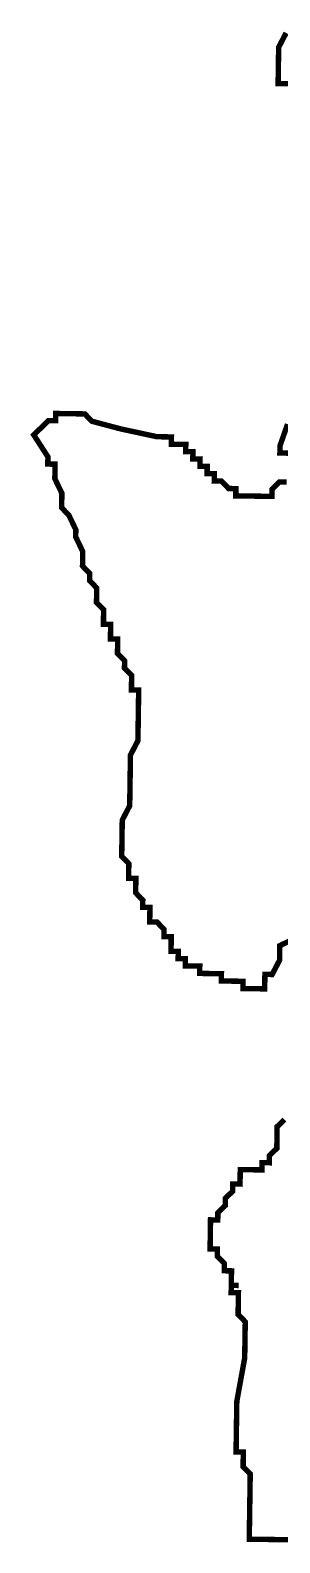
# Model space of a CAD drawing. Header units: metres. Extents: x 257673 to 289848, y 2129691 to 2228029.
# Drawn here: x 271160 to 271297, y 2144904 to 2145734 of the extents above; entities that cross this region are included whole.
import ezdxf

# ---------------------------------------------------------------- set-up
doc = ezdxf.new("R2010")
doc.units = ezdxf.units.M
doc.header["$MEASUREMENT"] = 0
doc.layers.add('HAZARDS LINE', color=1, linetype='Continuous')

msp = doc.modelspace()

# ---------------------------------------------------------------- linework, layer by layer
at = {"layer": 'HAZARDS LINE', "lineweight": 18}
for points in [[(271319.52, 2145704.54, 2.98, 2.98, 0), (271295.67, 2145704.89, 2.98, 2.98, 0), (271295.97, 2145724.77, 2.98, 2.98, 0), (271300.06, 2145732.66, 2.98, 2.98, 0)], [(271304.61, 2145235.54, 2.98, 2.98, 0), (271296.6, 2145231.68, 2.98, 2.98, 0), (271296.49, 2145223.73, 2.98, 2.98, 0), (271292.39, 2145215.84, 2.98, 2.98, 0), (271288.42, 2145215.9, 2.98, 2.98, 0), (271288.3, 2145207.95, 2.98, 2.98, 0), (271276.38, 2145208.12, 2.98, 2.98, 0), (271276.43, 2145212.1, 2.98, 2.98, 0), (271264.51, 2145212.28, 2.98, 2.98, 0), (271264.57, 2145216.25, 2.98, 2.98, 0), (271252.64, 2145216.43, 2.98, 2.98, 0), (271252.7, 2145220.41, 2.98, 2.98, 0), (271244.75, 2145220.52, 2.98, 2.98, 0), (271244.81, 2145224.5, 2.98, 2.98, 0), (271240.84, 2145224.56, 2.98, 2.98, 0), (271240.9, 2145228.53, 2.98, 2.98, 0), (271236.92, 2145228.59, 2.98, 2.98, 0), (271237.04, 2145236.54, 2.98, 2.98, 0), (271233.06, 2145236.6, 2.98, 2.98, 0), (271233.12, 2145240.58, 2.98, 2.98, 0), (271229.21, 2145244.61, 2.98, 2.98, 0), (271225.23, 2145244.67, 2.98, 2.98, 0), (271225.35, 2145252.62, 2.98, 2.98, 0), (271221.38, 2145252.68, 2.98, 2.98, 0), (271221.43, 2145256.66, 2.98, 2.98, 0), (271217.52, 2145260.69, 2.98, 2.98, 0), (271217.64, 2145268.64, 2.98, 2.98, 0), (271213.66, 2145268.7, 2.98, 2.98, 0), (271213.78, 2145276.65, 2.98, 2.98, 0), (271209.86, 2145280.69, 2.98, 2.98, 0), (271210.16, 2145300.56, 2.98, 2.98, 0), (271214.25, 2145308.46, 2.98, 2.98, 0), (271214.66, 2145336.29, 2.98, 2.98, 0), (271218.76, 2145344.18, 2.98, 2.98, 0), (271219.17, 2145372.01, 2.98, 2.98, 0), (271215.2, 2145372.07, 2.98, 2.98, 0), (271215.31, 2145380.02, 2.98, 2.98, 0), (271211.4, 2145384.05, 2.98, 2.98, 0), (271211.46, 2145388.03, 2.98, 2.98, 0), (271207.54, 2145392.06, 2.98, 2.98, 0), (271207.66, 2145400.01, 2.98, 2.98, 0), (271203.68, 2145400.07, 2.98, 2.98, 0), (271203.8, 2145408.02, 2.98, 2.98, 0), (271199.83, 2145408.08, 2.98, 2.98, 0), (271199.95, 2145416.03, 2.98, 2.98, 0), (271196.03, 2145420.07, 2.98, 2.98, 0), (271196.15, 2145428.02, 2.98, 2.98, 0), (271192.23, 2145432.05, 2.98, 2.98, 0), (271192.29, 2145436.03, 2.98, 2.98, 0), (271188.37, 2145440.06, 2.98, 2.98, 0), (271188.49, 2145448.01, 2.98, 2.98, 0), (271184.64, 2145456.02, 2.98, 2.98, 0), (271184.69, 2145460, 2.98, 2.98, 0), (271180.84, 2145468.01, 2.98, 2.98, 0), (271176.92, 2145472.04, 2.98, 2.98, 0), (271177.04, 2145479.99, 2.98, 2.98, 0), (271173.18, 2145488, 2.98, 2.98, 0), (271173.3, 2145495.96, 2.98, 2.98, 0), (271169.33, 2145496.01, 2.98, 2.98, 0), (271169.38, 2145499.99, 2.98, 2.98, 0), (271161.61, 2145512.03, 2.98, 2.98, 0), (271165.65, 2145515.95, 2.98, 2.98, 0), (271169.68, 2145519.87, 2.98, 2.98, 0), (271173.65, 2145519.81, 2.98, 2.98, 0), (271173.71, 2145523.78, 2.98, 2.98, 0), (271189.61, 2145523.55, 2.98, 2.98, 0), (271193.53, 2145519.51, 2.98, 2.98, 0), (271209.37, 2145515.3, 2.98, 2.98, 0), (271229.19, 2145511.03, 2.98, 2.98, 0), (271237.14, 2145510.91, 2.98, 2.98, 0), (271237.08, 2145506.94, 2.98, 2.98, 0), (271245.03, 2145506.82, 2.98, 2.98, 0), (271244.97, 2145502.85, 2.98, 2.98, 0), (271248.94, 2145502.79, 2.98, 2.98, 0), (271248.88, 2145498.81, 2.98, 2.98, 0), (271252.86, 2145498.75, 2.98, 2.98, 0), (271252.8, 2145494.78, 2.98, 2.98, 0), (271256.77, 2145494.72, 2.98, 2.98, 0), (271256.71, 2145490.74, 2.98, 2.98, 0), (271260.69, 2145490.68, 2.98, 2.98, 0), (271260.63, 2145486.71, 2.98, 2.98, 0), (271264.61, 2145486.65, 2.98, 2.98, 0), (271268.52, 2145482.61, 2.98, 2.98, 0), (271272.5, 2145482.55, 2.98, 2.98, 0), (271272.44, 2145478.58, 2.98, 2.98, 0), (271292.31, 2145478.28, 2.98, 2.98, 0), (271292.37, 2145482.26, 2.98, 2.98, 0), (271296.4, 2145486.18, 2.98, 2.98, 0), (271300.38, 2145486.12, 2.98, 2.98, 0)], [(271304.59, 2145501.96, 2.98, 2.98, 0), (271296.64, 2145502.08, 2.98, 2.98, 0), (271296.7, 2145506.05, 2.98, 2.98, 0), (271300.85, 2145517.92, 2.98, 2.98, 0)], [(271311.64, 2144905.39, 2.98, 2.98, 0), (271279.84, 2144905.87, 2.98, 2.98, 0), (271280.37, 2144941.65, 2.98, 2.98, 0), (271276.46, 2144945.68, 2.98, 2.98, 0), (271276.58, 2144953.63, 2.98, 2.98, 0), (271272.6, 2144953.69, 2.98, 2.98, 0), (271273.01, 2144981.52, 2.98, 2.98, 0), (271277.34, 2145005.31, 2.98, 2.98, 0), (271277.64, 2145025.19, 2.98, 2.98, 0), (271273.72, 2145029.23, 2.98, 2.98, 0), (271273.9, 2145041.15, 2.98, 2.98, 0), (271269.92, 2145041.21, 2.98, 2.98, 0), (271269.98, 2145045.19, 2.98, 2.98, 0), (271273.96, 2145045.13, 2.98, 2.98, 0), (271269.98, 2145045.19, 2.98, 2.98, 0), (271270.04, 2145049.16, 2.98, 2.98, 0), (271270.1, 2145053.14, 2.98, 2.98, 0), (271266.13, 2145053.2, 2.98, 2.98, 0), (271266.18, 2145057.17, 2.98, 2.98, 0), (271262.27, 2145061.21, 2.98, 2.98, 0), (271262.33, 2145065.18, 2.98, 2.98, 0), (271258.35, 2145065.24, 2.98, 2.98, 0), (271258.59, 2145081.14, 2.98, 2.98, 0), (271262.56, 2145081.08, 2.98, 2.98, 0), (271262.62, 2145085.06, 2.98, 2.98, 0), (271266.66, 2145088.98, 2.98, 2.98, 0), (271266.72, 2145092.95, 2.98, 2.98, 0), (271270.75, 2145096.87, 2.98, 2.98, 0), (271270.81, 2145100.84, 2.98, 2.98, 0), (271274.78, 2145100.78, 2.98, 2.98, 0), (271274.9, 2145108.74, 2.98, 2.98, 0), (271286.83, 2145108.56, 2.98, 2.98, 0), (271286.88, 2145112.53, 2.98, 2.98, 0), (271290.86, 2145112.48, 2.98, 2.98, 0), (271290.92, 2145116.45, 2.98, 2.98, 0), (271294.95, 2145120.37, 2.98, 2.98, 0), (271295.13, 2145132.29, 2.98, 2.98, 0), (271299.16, 2145136.21, 2.98, 2.98, 0)]]:
    msp.add_lwpolyline(points, format="xyseb", dxfattribs=at)

doc.saveas('drawing.dxf')
